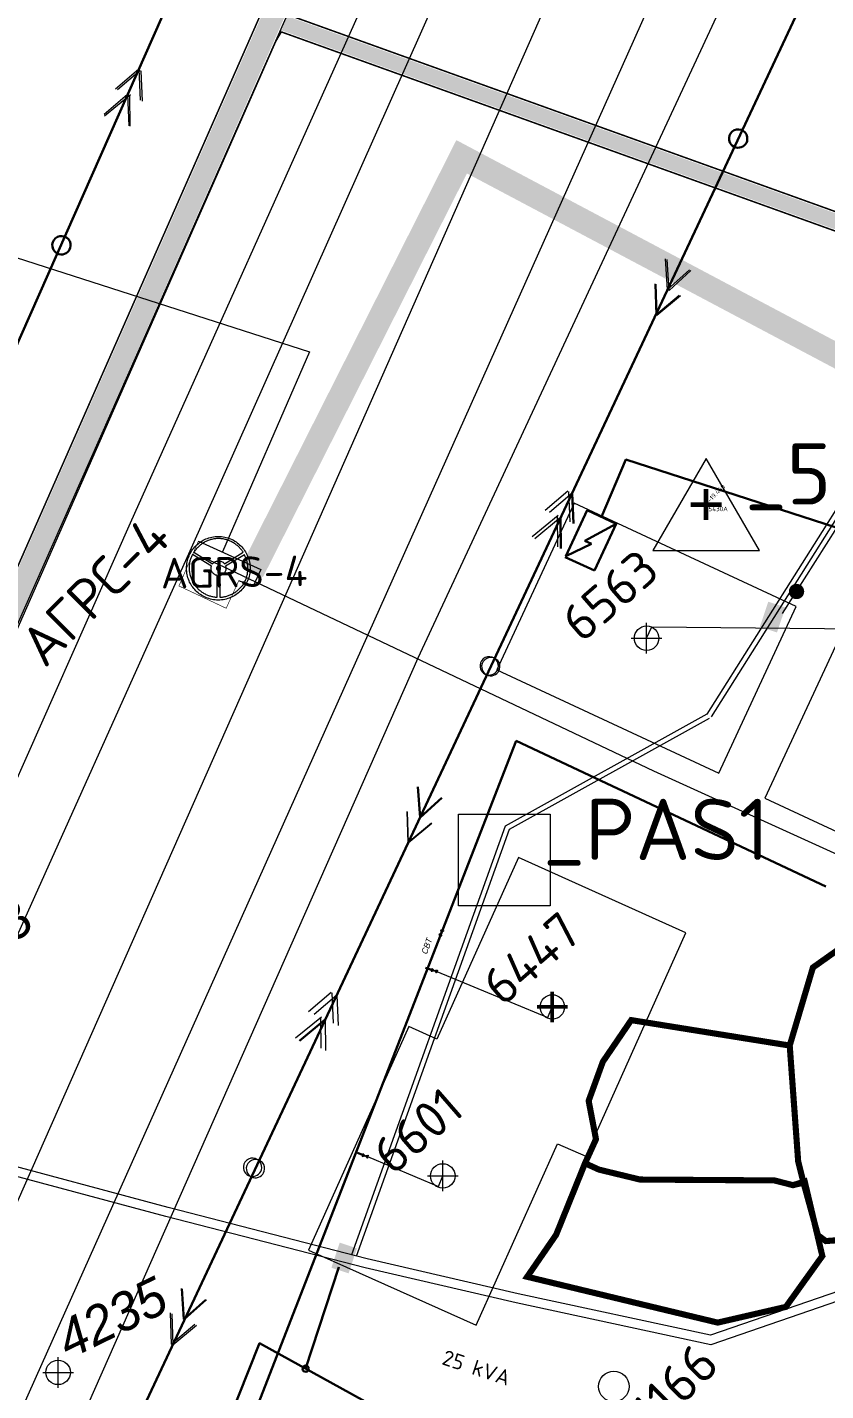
# Model space of a CAD drawing. Header units: millimetres. Extents: x 519 to 9564855, y -810 to 5021775.
# Drawn here: x 9533487.4 to 9533748.3, y 5000181.6 to 5000627.1 of the extents above; entities that cross this region are included whole.
import ezdxf
from ezdxf.enums import TextEntityAlignment as Align

# ---------------------------------------------------------------- set-up
doc = ezdxf.new("R2010")
doc.units = ezdxf.units.MM
doc.header["$LTSCALE"] = 2
doc.header["$MEASUREMENT"] = 0
doc.header["$PDMODE"] = 2
doc.header["$PDSIZE"] = 5
doc.linetypes.add('92051501$0$GROUND1', pattern=[60, 50, -10])
doc.linetypes.add('НЕПРЕРЫВНАЯ_ЛИНИЯ', pattern=[0])
for name, color, linetype in [('160 скважин на 2012 год', 7, 'Continuous'), ('164 скв. на 2011 год (измененные)', 121, 'Continuous'), ('COMPOUND', 3, 'Continuous'), ('CONTROL', 7, 'Continuous'), ('OilColl&Flowlines', 3, 'Continuous'), ('OLD WELLS(dr.bfr2000)', 24, 'Continuous'), ('PAS_CONTROL', 7, 'Continuous'), ('PPLINE_WAT', 7, 'WTR_LINE'), ('ROAD_GROUND', 9, 'Continuous'), ('STATION_ELEV', 7, 'Continuous'), ('STATION_ID', 7, 'Continuous'), ('Газопровод', 4, 'Continuous'), ('Скважины - Конфликты наземки', 92, 'Continuous'), ('Скважины 2017г', 221, 'Continuous')]:
    doc.layers.add(name, color=color, linetype=linetype)
for name, color, linetype, lineweight in [('160 скважин на 2012 год - Электрика', 192, 'Continuous', 30), ('160 скважин на2012 год.Выкидные линии', 5, 'Continuous', 30), ('KTO to TEXACO OilLine', 107, 'НЕПРЕРЫВНАЯ_ЛИНИЯ', 60), ('PPLINE_GAS', 4, 'GAS_LINE', 30), ('Нефтепровод Fiberclass', 14, 'g5_122_n', 30), ('Скважины на 2022 год', 60, 'Continuous', 13), ('ТХ_Проект. НГ', 244, 'g_122_n', 50), ('Электро', 1, 'Continuous', 30), ('Электроснаб', 1, 'Continuous', 18), ('Электроснабжене', 1, 'Continuous', 18)]:
    doc.layers.add(name, color=color, linetype=linetype, lineweight=lineweight)
doc.styles.add('92051501$0$STANDARD', font='simplex.shx')
doc.styles.add('Elect', font='isocpeur.ttf')
doc.styles.add('GeoApp', font='', dxfattribs={"height": 1})
doc.styles.add('Line_GUGK', font='')
doc.styles.get("Standard").update_dxf_attribs({"font": 'isocpeur.ttf', "width": 0.5})
doc.styles.get('GeoApp').set_extended_font_data('D431', italic=True)
doc.styles.get('Line_GUGK').set_extended_font_data('Bm431', italic=True)
doc.linetypes.add('g5_122_n', pattern='A,1,-1,1.5,-0.3,["Н",GeoApp,S=1,R=0,X=0,Y=-0.5],-1.5,1.5,-1,4,-1,4,-1,3', length=20.8)
doc.linetypes.add('g_122_n', pattern='A,2,-2,3,-0.6,["Н",Line_GUGK,S=2,R=0,X=0,Y=-1],-3,3,-2,8,-2,8,-2,6', length=41.6)
doc.linetypes.add('GAS_LINE', pattern='A,0.5,-0.2,["G",92051501$0$STANDARD,S=0.1,R=0,X=-0.1,Y=-0.05],-0.05', length=0.75)
doc.linetypes.add('WTR_LINE', pattern='A,0.5,-0.2,["W",92051501$0$STANDARD,S=0.1,R=0,X=-0.1,Y=-0.05],-0.05', length=0.75)

# ---------------------------------------------------------------- blocks, each defined once
blk = doc.blocks.new('Z')
at = {"lineweight": 9}
h = blk.add_hatch(dxfattribs=at)
h.set_pattern_fill('ANSI31', color=256, scale=0.05, style=0)
h.set_pattern_definition([(45, (13.5061613, 46.7154025), (-0.0044194174, 0.0044194174), [])])
h.paths.add_polyline_path([(-0.34, -0.18), (-0.34, 0.18), (-0.01, 0)])
h.paths.add_polyline_path([(0.01, 0), (0.34, -0.18), (0.34, 0.18)])
at = {"color": 7, "lineweight": 13, "flags": 128}
blk.add_lwpolyline([(-0.35, -0.19), (-0.35, 0.19), (0.35, -0.19), (0.35, 0.19), (-0.35, -0.19)], dxfattribs=at)

msp = doc.modelspace()

# ---------------------------------------------------------------- hatches: boundary and pattern name
at = {"layer": '160 скважин на 2012 год - Электрика', "lineweight": 0, "ltscale": 7.5}
msp.add_hatch(color=1, dxfattribs=at).paths.add_polyline_path([(9533726.81791, 5000431.25376), (9533732.42006, 5000429.36659), (9533735.1713, 5000437.53375), (9533729.56914, 5000439.42093)])
at = {"layer": 'Электро'}
msp.add_hatch(color=256, dxfattribs=at).paths.add_polyline_path([(9533586.81425, 5000221.80485), (9533592.42648, 5000219.94786), (9533595.13371, 5000228.12972), (9533589.52147, 5000229.98671)])
at = {"layer": 'Электроснаб', "linetype": 'ByBlock', "lineweight": 0}
msp.add_hatch(color=1, dxfattribs=at).paths.add_polyline_path([(9533586.81425, 5000221.80485), (9533592.42648, 5000219.94786), (9533595.13371, 5000228.12972), (9533589.52147, 5000229.98671)])
at = {"layer": 'Электроснабжене', "linetype": 'ByBlock', "lineweight": 0}
msp.add_hatch(color=1, dxfattribs=at).paths.add_polyline_path([(9533586.81425, 5000221.80485), (9533592.42648, 5000219.94786), (9533595.13371, 5000228.12972), (9533589.52147, 5000229.98671)])

# ---------------------------------------------------------------- linework, layer by layer
at = {"lineweight": 0}
for p, q in [((9533744.148, 5000319.889, -1.679), (9533755.386, 5000327.854, -2.119)), ((9533736.572, 5000294.397, -1.632), (9533744.148, 5000319.889, -1.679)), ((9533684.781, 5000302.709, -1.786), (9533675.509, 5000289.109, -1.949)), ((9533703.032, 5000300.21, -1.566), (9533684.781, 5000302.709, -1.786)), ((9533722.102, 5000297.389, -1.389), (9533703.032, 5000300.21, -1.566)), ((9533734.32, 5000294.542, -1.273), (9533722.102, 5000297.389, -1.389)), ((9533736.572, 5000294.397, -1.632), (9533734.32, 5000294.542, -1.273)), ((9533738.714, 5000274.7, -1.907), (9533736.572, 5000294.397, -1.632)), ((9533675.509, 5000289.109, -1.949), (9533670.869, 5000276.342, -2.33)), ((9533670.869, 5000276.342, -2.33), (9533673.265, 5000263.78, -2.718)), ((9533739.337, 5000256.544, -2.175), (9533738.714, 5000274.7, -1.907)), ((9533673.265, 5000263.78, -2.718), (9533669.589, 5000255.729, -2.297)), ((9533660.25, 5000232.59, -2.308), (9533668.907, 5000254.667, -2.28)), ((9533668.907, 5000254.667, -2.28), (9533669.589, 5000255.729, -2.297)), ((9533669.589, 5000255.729, -2.297), (9533672.166, 5000254.654, -3.659)), ((9533672.166, 5000254.654, -3.659), (9533674.248, 5000253.857, -3.529)), ((9533674.248, 5000253.857, -3.529), (9533687.643, 5000250.617, -3.955)), ((9533741.542, 5000249.785, -2.288), (9533739.337, 5000256.544, -2.175)), ((9533687.643, 5000250.617, -3.955), (9533703.772, 5000250.366, -3.585)), ((9533703.772, 5000250.366, -3.585), (9533719.357, 5000249.928, -3.138)), ((9533719.357, 5000249.928, -3.138), (9533731.547, 5000250.326, -2.697)), ((9533731.547, 5000250.326, -2.697), (9533737.673, 5000248.777, -3.476)), ((9533737.673, 5000248.777, -3.476), (9533741.55709, 5000249.72342, -2.28828)), ((9533745.802, 5000232.4, -2.366), (9533741.542, 5000249.785, -2.288)), ((9533650.786, 5000218.841, -3.131), (9533660.25, 5000232.59, -2.308)), ((9533745.802, 5000232.4, -2.366), (9533747.233, 5000225.632, -2.513)), ((9533748.374, 5000230.51, -2.059), (9533745.802, 5000232.4, -2.366)), ((9533747.233, 5000225.632, -2.513), (9533735.317, 5000209.011, -3.085)), ((9533672.241, 5000214.197, -2.979), (9533650.786, 5000218.841, -3.131)), ((9533692.873, 5000209.491, -3.264), (9533672.241, 5000214.197, -2.979)), ((9533713.039, 5000203.871, -2.99), (9533692.873, 5000209.491, -3.264)), ((9533735.317, 5000209.011, -3.085), (9533713.039, 5000203.871, -2.99))]:
    msp.add_line(p, q, dxfattribs=at)
at = {"color": 5, "lineweight": 0, "ltscale": 25, "const_width": 2, "elevation": -1.632}
msp.add_lwpolyline([(9533736.572, 5000294.397), (9533744.148, 5000319.889), (9533755.386, 5000327.854), (9533769.926, 5000319.611), (9533792.605, 5000313.661), (9533806.86, 5000300.092), (9533807.67, 5000283.995), (9533804.847, 5000265.239), (9533792.098, 5000249.498), (9533777.747, 5000237.546), (9533766.081, 5000231.798), (9533748.374, 5000230.51), (9533745.802, 5000232.4), (9533741.07065, 5000249.60489), (9533739.337, 5000256.544), (9533736.572, 5000294.397)], dxfattribs=at)
at = {"color": 1, "lineweight": 0, "ltscale": 25, "const_width": 2, "elevation": -2.297}
msp.add_lwpolyline([(9533669.589, 5000255.729), (9533673.265, 5000263.78), (9533670.869, 5000276.342), (9533675.509, 5000289.109), (9533684.781, 5000302.709), (9533736.572, 5000294.397), (9533739.337, 5000256.544), (9533741.07065, 5000249.60489), (9533737.673, 5000248.777), (9533731.547, 5000250.326), (9533687.643, 5000250.617), (9533674.248, 5000253.857), (9533669.68544, 5000255.94022)], dxfattribs=at)
at = {"color": 3, "lineweight": 0, "ltscale": 25, "const_width": 2, "elevation": -3.131}
msp.add_lwpolyline([(9533650.786, 5000218.841), (9533660.25, 5000232.59), (9533669.68544, 5000255.94022), (9533674.248, 5000253.857), (9533687.643, 5000250.617), (9533731.547, 5000250.326), (9533737.673, 5000248.777), (9533741.47123, 5000250.00195), (9533747.233, 5000225.632), (9533735.317, 5000209.011), (9533713.039, 5000203.871), (9533650.786, 5000218.841)], dxfattribs=at)
at = {"lineweight": 60, "ltscale": 200}
msp.add_point((9533709.23, 5000471.22), dxfattribs=at)
at = {"layer": '160 скважин на 2012 год', "color": 0, "linetype": 'ByBlock', "lineweight": 0}
msp.add_lwpolyline([(9533640.86738, 5000417.12761), (9533713.45863, 5000383.42896), (9533738.73262, 5000437.8724), (9533666.14137, 5000471.57104)], close=True, dxfattribs=at)
msp.add_circle((9533689.8, 5000427.5), 4, dxfattribs=at)
msp.add_point((9533689.8, 5000427.5), dxfattribs=at)
at = {"layer": '160 скважин на 2012 год - Электрика', "color": 1, "linetype": 'ByBlock', "lineweight": 0, "ltscale": 80}
msp.add_line((9533734.24328, 5000435.55182), (9533752.19044, 5000463.91718), dxfattribs=at)
at = {"layer": '160 скважин на 2012 год - Электрика', "color": 1, "lineweight": 0, "ltscale": 7.5, "const_width": 2.5}
msp.add_lwpolyline([(9533737.6117, 5000443.14078, 1), (9533739.98934, 5000442.36824, 1)], format="xyb", close=True, dxfattribs=at)
at = {"layer": '160 скважин на2012 год.Выкидные линии', "color": 3, "linetype": 'ByBlock', "lineweight": 0}
msp.add_lwpolyline([(9533689.8, 5000427.5), (9533691.56541, 5000431.19502), (9533917.1, 5000429)], dxfattribs=at)
at = {"layer": '164 скв. на 2011 год (измененные)', "color": 0, "linetype": 'ByBlock', "lineweight": 0, "elevation": 0.00005}
msp.add_lwpolyline([(9533621.29428, 5000296.46683), (9533612.09497, 5000300.59171), (9533579.35055, 5000227.56506), (9533634.12054, 5000203.00675), (9533660.72122, 5000262.33163)], dxfattribs=at)
at = {"layer": '164 скв. на 2011 год (измененные)', "color": 0, "linetype": 'ByBlock', "lineweight": 0}
msp.add_circle((9533623.2, 5000251.8), 4, dxfattribs=at)
msp.add_point((9533623.2, 5000251.8), dxfattribs=at)
at = {"layer": 'CONTROL', "lineweight": 0}
for p, q in [((9533709.25951, 5000486.20246), (9533691.84959, 5000456.18453)), ((9533709.25951, 5000486.20246), (9533691.84959, 5000456.18453)), ((9533726.66942, 5000456.18453), (9533709.25951, 5000486.20246)), ((9533726.66942, 5000456.18453), (9533709.25951, 5000486.20246)), ((9533691.84959, 5000456.18453), (9533726.66942, 5000456.18453)), ((9533691.84959, 5000456.18453), (9533726.66942, 5000456.18453))]:
    msp.add_line(p, q, dxfattribs=at)
at = {"layer": 'KTO to TEXACO OilLine', "lineweight": 0, "extrusion": (0, 0, -1)}
msp.add_line((9534135.36622, 5001628.52621), (9532876.39227, 4998813.45623), dxfattribs=at)
at = {"layer": 'OilColl&Flowlines', "lineweight": 0}
for p, q in [((9533621.26449, 5000318.61436, -33.0694), (9533657.55963, 5000303.596, -1.26227)), ((9533657.55963, 5000303.596, -5.25744), (9533659, 5000307)), ((9533598.6202, 5000258.09554), (9533621.75963, 5000248.396, -5.25744)), ((9533621.75963, 5000248.396, -5.25744), (9533623.2, 5000251.8))]:
    msp.add_line(p, q, dxfattribs=at)
msp.add_lwpolyline([(9533000, 4999030.09132), (9533615.18224, 5000421.08812), (9534303.88294, 5001901.26817), (9534304.3202, 5002003.60385), (9532251.82783, 5009271.49641)], dxfattribs=at)
at = {"layer": 'OLD WELLS(dr.bfr2000)', "lineweight": 0}
msp.add_circle((9533679.1, 5000183), 5, dxfattribs=at)
at = {"layer": 'PAS_CONTROL', "lineweight": 0}
for p, q in [((9533628.30834, 5000370.0353), (9533658.32026, 5000370.0353)), ((9533628.30834, 5000340.02338), (9533628.30834, 5000370.0353)), ((9533658.32026, 5000370.0353), (9533658.32026, 5000340.02338)), ((9533658.32026, 5000340.02338), (9533628.30834, 5000340.02338))]:
    msp.add_line(p, q, dxfattribs=at)
at = {"layer": 'PPLINE_GAS', "lineweight": 0, "ltscale": 40}
for p, q in [((9534212.1526, 5001965.41266), (9533540.56966, 5000455.90191)), ((9533540.56966, 5000455.90191), (9532995.24838, 4999244.58732))]:
    msp.add_line(p, q, dxfattribs=at)
at = {"layer": 'PPLINE_GAS', "lineweight": 0, "ltscale": 25}
for p, q in [((9531787.28782, 5001096.71499), (9533579.62579, 5000521.05574)), ((9533579.62579, 5000521.05574), (9533551.18307, 5000455.69555))]:
    msp.add_line(p, q, dxfattribs=at)
at = {"layer": 'PPLINE_GAS', "color": 3, "linetype": 'ByBlock', "lineweight": 0, "ltscale": 25}
for p, q in [((9533543.3276, 5000459.1776), (9533563.76, 5000449.9)), ((9533563.76, 5000449.9), (9533561.2142, 5000444.4509)), ((9533561.2142, 5000444.4509), (9533556.5326, 5000446.2637))]:
    msp.add_line(p, q, dxfattribs=at)
at = {"layer": 'PPLINE_GAS', "color": 3, "linetype": 'ByBlock', "lineweight": 0, "ltscale": 5, "const_width": 0.2}
msp.add_lwpolyline([(9533543.3276, 5000459.1776), (9533536.98678, 5000444.56817), (9533552.42249, 5000437.2766), (9533556.5326, 5000446.2637)], dxfattribs=at)
at = {"layer": 'PPLINE_GAS', "color": 3, "linetype": 'ByBlock', "lineweight": 0, "ltscale": 2, "const_width": 0.2}
msp.add_lwpolyline([(9533536.98678, 5000444.56817), (9533543.3276, 5000459.1776), (9533563.76, 5000449.9), (9533561.2142, 5000444.4509), (9533556.5326, 5000446.2637), (9533552.42249, 5000437.2766), (9533536.98678, 5000444.56817)], dxfattribs=at)
at = {"layer": 'PPLINE_GAS', "lineweight": 0}
for points in [[(9533549.84967, 5000460.73483), (9533549.84967, 5000460.73483), (9533550.3794, 5000460.72444), (9533550.89873, 5000460.6829), (9533551.41807, 5000460.61019), (9533551.92702, 5000460.5271), (9533552.42558, 5000460.40246), (9533552.91375, 5000460.26743), (9533553.40193, 5000460.10124), (9533553.86933, 5000459.91428), (9533554.32635, 5000459.70655), (9533554.77297, 5000459.47804), (9533555.20922, 5000459.22876), (9533555.63507, 5000458.9587), (9533556.04015, 5000458.66788), (9533556.43485, 5000458.35627), (9533556.80877, 5000458.03429), (9533557.1723, 5000457.69152), (9533557.51507, 5000457.32799), (9533557.84744, 5000456.95407), (9533558.15904, 5000456.55937), (9533558.44987, 5000456.15429), (9533558.71992, 5000455.72844), (9533558.96921, 5000455.29219), (9533559.19771, 5000454.84557), (9533559.41583, 5000454.38855), (9533559.6028, 5000453.91076), (9533559.76898, 5000453.43297), (9533559.90401, 5000452.93441), (9533560.01826, 5000452.43585), (9533560.11174, 5000451.9269), (9533560.18445, 5000451.40756), (9533560.226, 5000450.87784), (9533560.23638, 5000450.34812), (9533560.23638, 5000450.34812), (9533560.226, 5000449.80801), (9533560.18445, 5000449.27829), (9533560.11174, 5000448.75895), (9533560.01826, 5000448.25), (9533559.90401, 5000447.75144), (9533559.76898, 5000447.25288), (9533559.6028, 5000446.76471), (9533559.41583, 5000446.2973), (9533559.19771, 5000445.84029), (9533558.96921, 5000445.39366), (9533558.71992, 5000444.95742), (9533558.44987, 5000444.53156), (9533558.15904, 5000444.12648), (9533557.84744, 5000443.73179), (9533557.51507, 5000443.35786), (9533557.1723, 5000442.99433), (9533556.80877, 5000442.65157), (9533556.43485, 5000442.32958), (9533556.04015, 5000442.01798), (9533555.63507, 5000441.72715), (9533555.20922, 5000441.4571), (9533554.77297, 5000441.20782), (9533554.32635, 5000440.97931), (9533553.86933, 5000440.77157), (9533553.40193, 5000440.58461), (9533552.91375, 5000440.42881), (9533552.42558, 5000440.2834), (9533551.92702, 5000440.16914), (9533551.41807, 5000440.07566), (9533550.89873, 5000440.01334), (9533550.3794, 5000439.9718), (9533549.84967, 5000439.96141), (9533549.84967, 5000439.96141), (9533549.30956, 5000439.9718), (9533548.77984, 5000440.01334), (9533548.26051, 5000440.07566), (9533547.75156, 5000440.16914), (9533547.24261, 5000440.2834), (9533546.75443, 5000440.42881), (9533546.26626, 5000440.58461), (9533545.79886, 5000440.77157), (9533545.33145, 5000440.97931), (9533544.88483, 5000441.20782), (9533544.44858, 5000441.4571), (9533544.03312, 5000441.72715), (9533543.62803, 5000442.01798), (9533543.23334, 5000442.32958), (9533542.85942, 5000442.65157), (9533542.49588, 5000442.99433), (9533542.15312, 5000443.35786), (9533541.82075, 5000443.73179), (9533541.51953, 5000444.12648), (9533541.2287, 5000444.53156), (9533540.95865, 5000444.95742), (9533540.70937, 5000445.39366), (9533540.48086, 5000445.84029), (9533540.27313, 5000446.2973), (9533540.08617, 5000446.76471), (9533539.93037, 5000447.25288), (9533539.78495, 5000447.75144), (9533539.6707, 5000448.25), (9533539.57722, 5000448.75895), (9533539.5149, 5000449.27829), (9533539.47335, 5000449.80801), (9533539.46296, 5000450.34812), (9533539.46296, 5000450.34812), (9533539.47335, 5000450.87784), (9533539.5149, 5000451.40756), (9533539.57722, 5000451.9269), (9533539.6707, 5000452.43585), (9533539.78495, 5000452.93441), (9533539.93037, 5000453.43297), (9533540.08617, 5000453.91076), (9533540.27313, 5000454.38855), (9533540.48086, 5000454.84557), (9533540.70937, 5000455.29219), (9533540.95865, 5000455.72844), (9533541.2287, 5000456.15429), (9533541.51953, 5000456.55937), (9533541.82075, 5000456.95407), (9533542.15312, 5000457.32799), (9533542.49588, 5000457.69152), (9533542.85942, 5000458.03429), (9533543.23334, 5000458.35627), (9533543.62803, 5000458.66788), (9533544.03312, 5000458.9587), (9533544.44858, 5000459.22876), (9533544.88483, 5000459.47804), (9533545.33145, 5000459.70655), (9533545.79886, 5000459.91428), (9533546.26626, 5000460.10124), (9533546.75443, 5000460.26743), (9533547.24261, 5000460.40246), (9533547.75156, 5000460.5271), (9533548.26051, 5000460.61019), (9533548.77984, 5000460.6829), (9533549.30956, 5000460.72444), (9533549.84967, 5000460.73483)], [(9533547.98007, 5000451.7711), (9533547.98007, 5000451.7711), (9533548.1878, 5000452.02038), (9533548.42669, 5000452.2385), (9533548.68636, 5000452.41508), (9533548.94603, 5000452.5501), (9533549.22647, 5000452.64358), (9533549.5173, 5000452.71629), (9533549.80813, 5000452.74745), (9533550.09895, 5000452.74745), (9533550.3794, 5000452.71629), (9533550.65984, 5000452.65397), (9533550.91951, 5000452.57088), (9533551.1584, 5000452.45662), (9533551.38691, 5000452.3216), (9533551.57387, 5000452.15541), (9533551.74006, 5000451.97883), (9533551.87508, 5000451.7711), (9533557.96169, 5000455.58302), (9533557.96169, 5000455.58302), (9533557.81628, 5000455.82192), (9533557.65009, 5000456.05042), (9533557.48391, 5000456.27893), (9533557.30733, 5000456.50744), (9533557.12037, 5000456.72556), (9533556.93341, 5000456.94368), (9533556.72568, 5000457.15142), (9533556.51794, 5000457.35915), (9533556.29982, 5000457.5565), (9533556.0817, 5000457.75384), (9533555.84281, 5000457.94081), (9533555.60391, 5000458.11738), (9533555.36502, 5000458.29395), (9533555.11574, 5000458.46014), (9533554.85607, 5000458.62633), (9533554.5964, 5000458.77174), (9533554.32635, 5000458.91716), (9533554.05629, 5000459.06257), (9533553.77585, 5000459.18721), (9533553.49541, 5000459.31185), (9533553.21497, 5000459.42611), (9533552.92414, 5000459.52997), (9533552.63331, 5000459.62345), (9533552.34248, 5000459.70655), (9533552.04127, 5000459.78964), (9533551.74006, 5000459.85196), (9533551.43884, 5000459.91428), (9533551.12724, 5000459.96621), (9533550.82602, 5000459.99737), (9533550.51442, 5000460.02853), (9533550.20282, 5000460.03892), (9533549.89122, 5000460.04931), (9533549.89122, 5000460.04931), (9533549.57962, 5000460.03892), (9533549.26802, 5000460.02853), (9533548.95642, 5000459.99737), (9533548.64482, 5000459.96621), (9533548.3436, 5000459.91428), (9533548.04239, 5000459.86235), (9533547.74117, 5000459.80003), (9533547.45034, 5000459.72732), (9533547.14913, 5000459.63384), (9533546.86869, 5000459.54036), (9533546.57786, 5000459.44688), (9533546.29742, 5000459.33262), (9533546.02736, 5000459.20798), (9533545.75731, 5000459.08334), (9533545.48726, 5000458.94832), (9533545.22759, 5000458.8029), (9533544.96792, 5000458.65749), (9533544.71864, 5000458.4913), (9533544.46936, 5000458.32511), (9533544.23046, 5000458.15893), (9533544.00196, 5000457.97197), (9533543.77345, 5000457.78501), (9533543.55533, 5000457.59804), (9533543.33721, 5000457.39031), (9533543.12947, 5000457.18258), (9533542.93212, 5000456.97484), (9533542.74516, 5000456.75672), (9533542.5582, 5000456.52821), (9533542.38163, 5000456.29971), (9533542.20506, 5000456.0712), (9533542.04925, 5000455.8323), (9533541.89345, 5000455.58302), (9533547.98007, 5000451.7711)], [(9533549.44459, 5000447.95918), (9533549.44459, 5000447.95918), (9533549.2057, 5000448.04227), (9533548.97719, 5000448.13575), (9533548.74868, 5000448.26039), (9533548.54095, 5000448.39542), (9533548.3436, 5000448.55122), (9533548.16703, 5000448.71741), (9533548.00084, 5000448.90437), (9533547.86581, 5000449.10172), (9533547.74117, 5000449.30945), (9533547.6373, 5000449.52757), (9533547.5646, 5000449.75608), (9533547.51266, 5000449.99497), (9533547.49189, 5000450.24425), (9533547.50228, 5000450.49353), (9533547.54382, 5000450.74282), (9533547.61653, 5000451.00248), (9533541.41567, 5000454.8975), (9533541.41567, 5000454.8975), (9533541.28064, 5000454.64822), (9533541.156, 5000454.39894), (9533541.04174, 5000454.13927), (9533540.93788, 5000453.8796), (9533540.83401, 5000453.60955), (9533540.74053, 5000453.32911), (9533540.65744, 5000453.05905), (9533540.58473, 5000452.76822), (9533540.52241, 5000452.48778), (9533540.47047, 5000452.19695), (9533540.41854, 5000451.90613), (9533540.38738, 5000451.6153), (9533540.35622, 5000451.31408), (9533540.33545, 5000451.01287), (9533540.32506, 5000450.71166), (9533540.32506, 5000450.41044), (9533540.33545, 5000450.10923), (9533540.35622, 5000449.80801), (9533540.37699, 5000449.49641), (9533540.41854, 5000449.1952), (9533540.46009, 5000448.89398), (9533540.52241, 5000448.59277), (9533540.58473, 5000448.29155), (9533540.65744, 5000447.99034), (9533540.74053, 5000447.68912), (9533540.83401, 5000447.39829), (9533540.93788, 5000447.10747), (9533541.05213, 5000446.81664), (9533541.17677, 5000446.52581), (9533541.3118, 5000446.24537), (9533541.45721, 5000445.96493), (9533541.61301, 5000445.68449), (9533541.61301, 5000445.68449), (9533541.76881, 5000445.41443), (9533541.94539, 5000445.15477), (9533542.11157, 5000444.8951), (9533542.29854, 5000444.64582), (9533542.49588, 5000444.40692), (9533542.69323, 5000444.16803), (9533542.89058, 5000443.93952), (9533543.1087, 5000443.7214), (9533543.31643, 5000443.51366), (9533543.54494, 5000443.30593), (9533543.77345, 5000443.10858), (9533544.01234, 5000442.92162), (9533544.25124, 5000442.73466), (9533544.49013, 5000442.56847), (9533544.73941, 5000442.40229), (9533544.99908, 5000442.24649), (9533545.24836, 5000442.09069), (9533545.51842, 5000441.95566), (9533545.77808, 5000441.82063), (9533546.04814, 5000441.69599), (9533546.31819, 5000441.58174), (9533546.59863, 5000441.47787), (9533546.86869, 5000441.374), (9533547.14913, 5000441.29091), (9533547.43996, 5000441.20782), (9533547.7204, 5000441.13511), (9533548.00084, 5000441.07279), (9533548.29167, 5000441.02085), (9533548.5825, 5000440.96892), (9533548.86294, 5000440.93776), (9533549.15376, 5000440.91699), (9533549.44459, 5000440.89621), (9533549.44459, 5000447.95918)], [(9533552.23862, 5000451.00248), (9533552.23862, 5000451.00248), (9533552.30094, 5000450.73243), (9533552.3321, 5000450.46237), (9533552.3321, 5000450.20271), (9533552.31132, 5000449.95343), (9533552.26978, 5000449.70414), (9533552.20746, 5000449.46525), (9533552.11398, 5000449.24713), (9533552.01011, 5000449.03939), (9533551.87508, 5000448.84205), (9533551.7089, 5000448.65509), (9533551.53232, 5000448.49929), (9533551.33497, 5000448.34349), (9533551.11685, 5000448.21884), (9533550.87796, 5000448.11498), (9533550.61829, 5000448.0215), (9533550.33785, 5000447.95918), (9533550.33785, 5000440.89621), (9533550.33785, 5000440.89621), (9533550.61829, 5000440.9066), (9533550.89873, 5000440.92737), (9533551.17917, 5000440.95853), (9533551.45961, 5000441.00008), (9533551.74006, 5000441.05201), (9533552.0205, 5000441.10395), (9533552.30094, 5000441.17665), (9533552.58138, 5000441.24936), (9533552.86182, 5000441.33246), (9533553.14226, 5000441.42594), (9533553.4227, 5000441.5298), (9533553.69276, 5000441.63367), (9533553.96281, 5000441.75831), (9533554.23287, 5000441.88295), (9533554.50292, 5000442.01798), (9533554.76259, 5000442.16339), (9533555.02226, 5000442.30881), (9533555.28192, 5000442.47499), (9533555.5312, 5000442.64118), (9533555.78049, 5000442.81776), (9533556.01938, 5000442.99433), (9533556.25827, 5000443.19168), (9533556.48678, 5000443.38902), (9533556.71529, 5000443.59676), (9533556.93341, 5000443.80449), (9533557.14114, 5000444.033), (9533557.34888, 5000444.26151), (9533557.54623, 5000444.5004), (9533557.73319, 5000444.7393), (9533557.92015, 5000444.98858), (9533558.08634, 5000445.24825), (9533558.25252, 5000445.5183), (9533558.25252, 5000445.5183), (9533558.40832, 5000445.79874), (9533558.55374, 5000446.07918), (9533558.68876, 5000446.37001), (9533558.81341, 5000446.65045), (9533558.91727, 5000446.94128), (9533559.02114, 5000447.24249), (9533559.11462, 5000447.53332), (9533559.19771, 5000447.82415), (9533559.27042, 5000448.12536), (9533559.34313, 5000448.42658), (9533559.39506, 5000448.71741), (9533559.43661, 5000449.01862), (9533559.46777, 5000449.31984), (9533559.49893, 5000449.62105), (9533559.50931, 5000449.91188), (9533559.5197, 5000450.21309), (9533559.5197, 5000450.51431), (9533559.49893, 5000450.80514), (9533559.47815, 5000451.09596), (9533559.44699, 5000451.39718), (9533559.41583, 5000451.68801), (9533559.3639, 5000451.96845), (9533559.31197, 5000452.25928), (9533559.23926, 5000452.53972), (9533559.16655, 5000452.82016), (9533559.08346, 5000453.1006), (9533558.98998, 5000453.38104), (9533558.8965, 5000453.65109), (9533558.78224, 5000453.91076), (9533558.66799, 5000454.18082), (9533558.54335, 5000454.44048), (9533558.40832, 5000454.68977), (9533552.23862, 5000451.00248)], [(9533549.93277, 5000451.00248), (9533549.93277, 5000451.00248), (9533549.79774, 5000450.9921), (9533549.6731, 5000450.95055), (9533549.56923, 5000450.88823), (9533549.46537, 5000450.81552), (9533549.39266, 5000450.71166), (9533549.33034, 5000450.60779), (9533549.28879, 5000450.48315), (9533549.2784, 5000450.34812), (9533549.2784, 5000450.34812), (9533549.28879, 5000450.21309), (9533549.33034, 5000450.09884), (9533549.39266, 5000449.98459), (9533549.46537, 5000449.89111), (9533549.56923, 5000449.80801), (9533549.6731, 5000449.75608), (9533549.79774, 5000449.71453), (9533549.93277, 5000449.70414), (9533549.93277, 5000449.70414), (9533550.06779, 5000449.71453), (9533550.18205, 5000449.75608), (9533550.2963, 5000449.80801), (9533550.38978, 5000449.89111), (9533550.47288, 5000449.98459), (9533550.52481, 5000450.09884), (9533550.56636, 5000450.21309), (9533550.57674, 5000450.34812), (9533550.57674, 5000450.34812), (9533550.56636, 5000450.48315), (9533550.52481, 5000450.60779), (9533550.47288, 5000450.71166), (9533550.38978, 5000450.81552), (9533550.2963, 5000450.88823), (9533550.18205, 5000450.95055), (9533550.06779, 5000450.9921), (9533549.93277, 5000451.00248)]]:
    msp.add_lwpolyline(points, dxfattribs=at)
at = {"layer": 'PPLINE_GAS', "linetype": 'GAS_LINE', "lineweight": 0, "ltscale": 20}
msp.add_lwpolyline([(9533545.33715, 5000453.75701), (9533553.23418, 5000450.07662), (9533692.01801, 5000384.17052), (9535143.41549, 4999724.24078)], dxfattribs=at)
at = {"layer": 'PPLINE_WAT', "lineweight": 0}
msp.add_lwpolyline([(9533000, 5006417.04476), (9534241.35452, 5002031.92113), (9534233.93028, 5001942.30806), (9533572.35026, 5000442.91927), (9533000, 4999148.373)], dxfattribs=at)
at = {"layer": 'PPLINE_WAT', "color": 5, "lineweight": 0, "ltscale": 2}
msp.add_lwpolyline([(9533000, 4999292.00293), (9533521.20287, 5000465.19453), (9534195.31134, 5001969.65279), (9534192.94502, 5002039.13618), (9533000, 5006192.97478)], dxfattribs=at)
at = {"layer": 'ROAD_GROUND', "lineweight": 0}
for p, q in [((9533800.0423, 5000546.24822), (9533709.5, 5000402.7)), ((9533801.39559, 5000545.39464), (9533710.85329, 5000401.84642)), ((9533709.5, 5000402.7), (9533643.6, 5000366.1)), ((9533710.27685, 5000401.30125), (9533644.90313, 5000364.99354)), ((9533643.6, 5000366.1), (9533593.39043, 5000225.98315)), ((9533644.90313, 5000364.99354), (9533594.89664, 5000225.44341))]:
    msp.add_line(p, q, dxfattribs=at)
at = {"layer": 'ROAD_GROUND', "color": 8, "lineweight": 0}
for points, const_width in [([(9533298.05748, 5001160.40896), (9533436.05511, 5000918.51079), (9533546.63755, 5000760.8635), (9533575.1235, 5000647.41083), (9533410.01574, 5000272.59673)], 7), ([(9533293.87797, 5001159.66291), (9533432.67322, 5000916.36657), (9533542.93809, 5000759.17201), (9533570.91, 5000647.76667), (9533408.37507, 5000278.36012)], 0.5), ([(9533571.38322, 5000628.46165), (9533800.81319, 5000545.97104), (9534519.86736, 5000222.9772), (9534653.29417, 5000238.97633), (9535372.81973, 5000323.24102)], 5), ([(9533572.39824, 5000631.28472), (9533801.937, 5000548.755), (9534520.337, 5000226.055), (9534656.09173, 5000242.33329)], 0.5), ([(9533570.3682, 5000625.63858), (9533799.68939, 5000543.18709), (9534519.39772, 5000219.89939), (9534653.64312, 5000235.99669), (9534654.25684, 5000236.06857)], 0.5)]:
    msp.add_lwpolyline(points, dxfattribs=dict(at, const_width=const_width))
at = {"layer": 'ROAD_GROUND', "lineweight": 0}
for points in [[(9533570.11891, 5000626.1043), (9533416.07851, 5000276.00397)], [(9534035.437, 5000178.755), (9533976.937, 5000209.255), (9533905.737, 5000226.755), (9533813.037, 5000225.655), (9533777.537, 5000222.755), (9533710.637, 5000199.755), (9533647.837, 5000213.255), (9533598.537, 5000224.655), (9533533.437, 5000241.455), (9533473.337, 5000257.555), (9533416.25343, 5000275.68008)], [(9534034.04379, 5000176.09812), (9533975.87028, 5000206.4279), (9533905.39128, 5000223.75069), (9533813.17709, 5000222.65645), (9533778.15641, 5000219.79561), (9533710.82278, 5000196.64653), (9533647.16112, 5000210.33213), (9533597.82413, 5000221.74068), (9533532.66071, 5000238.55718), (9533472.49447, 5000254.67492), (9533413.01991, 5000273.55918)]]:
    msp.add_lwpolyline(points, dxfattribs=at)
at = {"layer": 'ROAD_GROUND', "lineweight": 0, "const_width": 0.5}
for points in [[(9533570.43238, 5000625.60657), (9533568.33118, 5000622.03933)], [(9533570.43507, 5000625.61453), (9533568.33387, 5000622.0473)]]:
    msp.add_lwpolyline(points, dxfattribs=at)
at = {"layer": 'Газопровод', "color": 132, "linetype": '92051501$0$GROUND1', "lineweight": 100, "const_width": 8}
msp.add_lwpolyline([(9533560.87615, 5000449.2657), (9533605.9798, 5000538.51626), (9533629.37195, 5000584.80437), (9533847.50813, 5000469.12953), (9533848.52445, 5000468.74553), (9533942.06971, 5000433.4003), (9534353.38475, 5000277.98862)], dxfattribs=at)
at = {"layer": 'Нефтепровод Fiberclass', "ltscale": 2}
msp.add_line((9533547.6215, 5000138.2978, -24.1498), (9533647.161, 5000393.9626, -24.1498), dxfattribs=at)
at = {"layer": 'Нефтепровод Fiberclass'}
msp.add_line((9533647.161, 5000393.9626, -24.1498), (9533748.3744, 5000346.3371, -24.1498), dxfattribs=at)
for points, elevation in [([(9533619.5657, 5000319.1367), (9533617.51443, 5000319.84176)], -33.0694), ([(9533597.0158, 5000258.6414), (9533595.3624, 5000259.3707)], -33.8294)]:
    msp.add_lwpolyline(points, dxfattribs=dict(at, elevation=elevation))
at = {"layer": 'Скважины - Конфликты наземки', "linetype": 'ByBlock', "lineweight": 0}
msp.add_circle((9533497.5, 5000187.6), 4, dxfattribs=at)
at = {"layer": 'Скважины - Конфликты наземки', "linetype": 'ByBlock', "lineweight": 0, "ltscale": 80}
msp.add_point((9533497.5, 5000187.6), dxfattribs=at)
at = {"layer": 'Скважины 2017г', "color": 0, "linetype": 'ByBlock', "lineweight": 0}
msp.add_lwpolyline([(9533807.99197, 5000404.14845), (9533753.66878, 5000429.62311), (9533728.39479, 5000375.17967), (9533764.69042, 5000358.33034), (9533764.71045, 5000358.36427)], dxfattribs=at)
at = {"layer": 'Скважины на 2022 год', "color": 0, "linetype": 'ByBlock', "lineweight": 0, "elevation": 0.00005}
msp.add_lwpolyline([(9533660.72122, 5000262.33163), (9533669.92054, 5000258.20675), (9533702.66496, 5000331.2334), (9533647.89497, 5000355.79171), (9533621.29428, 5000296.46683)], dxfattribs=at)
at = {"layer": 'Скважины на 2022 год', "color": 0, "linetype": 'ByBlock', "lineweight": 0}
msp.add_circle((9533659, 5000307), 4, dxfattribs=at)
at = {"layer": 'Скважины на 2022 год', "color": 0, "lineweight": 50}
msp.add_point((9533659, 5000307), dxfattribs=at)
at = {"layer": 'Электро'}
for p, q in [((9534134.41914, 5001993.0866), (9533000.18214, 4999430.22753)), ((9533523.11914, 5000171.2866), (9534296.3347, 5001820.36161)), ((9533682.99063, 5000485.85014), (9533675.10074, 5000467.13558)), ((9533973.06624, 5000392.15028, 0), (9533682.99063, 5000485.85014)), ((9533665.47336, 5000474.89246), (9533665.90746, 5000464.9707)), ((9533661.72363, 5000466.89523), (9533661.82315, 5000456.84955)), ((9533615.76424, 5000368.87539), (9533615.10101, 5000378.90253)), ((9533622.89179, 5000375.31982), (9533615.76424, 5000368.87539)), ((9533584.81219, 5000302.86241), (9533576.34632, 5000295.92232)), ((9533589.25639, 5000222.00469), (9533578.39194, 5000188.81055)), ((9533563.28906, 5000197.12319, 0), (9533473.44605, 4999971.15374, 0)), ((9533634.21957, 5000158.08298, 0), (9533563.28906, 5000197.12319, 0))]:
    msp.add_line(p, q, dxfattribs=at)
at = {"layer": 'Электро', "ltscale": 25}
for p, q in [((9533670.38614, 5000469.3795), (9533663.45199, 5000454.30165)), ((9533679.81533, 5000464.89166), (9533670.38614, 5000469.3795)), ((9533669.62647, 5000459.36053), (9533679.81533, 5000464.89166)), ((9533679.94358, 5000465.09184), (9533672.82022, 5000449.60256)), ((9533663.45199, 5000454.30165), (9533671.78448, 5000458.36808)), ((9533671.78448, 5000458.36808), (9533669.62647, 5000459.36053)), ((9533672.82022, 5000449.60256), (9533663.21476, 5000454.02002))]:
    msp.add_line(p, q, dxfattribs=at)
at = {"layer": 'Электро'}
for centre, start, end in [((9533719.73007, 5000590.76749), 355.9003889, 175.9003889), ((9533719.73007, 5000590.76749), 175.9003889, 355.9003889), ((9533498.6006, 5000555.89749), 175.9003896, 355.9003896), ((9533498.6006, 5000555.89749), 355.9003896, 175.9003896)]:
    msp.add_arc(centre, 3, start, end, dxfattribs=at)
at = {"layer": 'Электро', "ltscale": 80}
for start, end in [(162, 341.9999999), (341.9999999, 162)]:
    msp.add_arc((9533578.39194, 5000188.81055), 1, start, end, dxfattribs=at)
at = {"layer": 'Электроснаб', "color": 1, "linetype": 'ByBlock', "lineweight": 0}
for p, q in [((9534166.11914, 5001972.9866), (9533031.88214, 4999410.12753)), ((9533523.11914, 5000171.2866), (9534273.73789, 5001772.16827)), ((9533524.27078, 5000612.9969), (9533516.91409, 5000606.65784)), ((9533524.49992, 5000612.89152), (9533524.93402, 5000602.96976)), ((9533521.14406, 5000604.9904), (9533512.67819, 5000598.05032)), ((9533520.80948, 5000604.86649), (9533520.909, 5000594.82081)), ((9533697.16305, 5000541.16174), (9533696.49981, 5000551.18888)), ((9533704.2906, 5000547.60617), (9533697.16305, 5000541.16174)), ((9533692.80938, 5000543.16384), (9533693.13803, 5000533.01279)), ((9533693.13803, 5000533.01279), (9533700.8293, 5000539.47576)), ((9533682.99063, 5000485.85014), (9533675.10074, 5000467.13558)), ((9533973.06624, 5000392.15028, 0), (9533682.99063, 5000485.85014)), ((9533664.04087, 5000475.56206), (9533656.68418, 5000469.22301)), ((9533664.27001, 5000475.45669), (9533664.70411, 5000465.53493)), ((9533660.91415, 5000467.55557), (9533652.44828, 5000460.61549)), ((9533660.57957, 5000467.43166), (9533660.67909, 5000457.38597)), ((9533615.80368, 5000368.8569), (9533615.14044, 5000378.88404)), ((9533622.93122, 5000375.30133), (9533615.80368, 5000368.8569)), ((9533611.45, 5000370.859), (9533611.77866, 5000360.70795)), ((9533611.77866, 5000360.70795), (9533619.46993, 5000367.17092)), ((9533586.71916, 5000311.7216), (9533579.36248, 5000305.38255)), ((9533586.9483, 5000311.61623), (9533587.3824, 5000301.69447)), ((9533583.59245, 5000303.71511), (9533575.12657, 5000296.77503)), ((9533583.25787, 5000303.59119), (9533583.35738, 5000293.54551)), ((9533589.25639, 5000222.00469), (9533578.39194, 5000188.81055)), ((9533538.48197, 5000205.01644), (9533537.81873, 5000215.04358)), ((9533545.60951, 5000211.46087), (9533538.48197, 5000205.01644)), ((9533534.12829, 5000207.01854), (9533534.45695, 5000196.86749)), ((9533534.45695, 5000196.86749), (9533542.14822, 5000203.33046)), ((9533563.28906, 5000197.12319, 0), (9533473.44605, 4999971.15374, 0)), ((9533634.21957, 5000158.08298, 0), (9533563.28906, 5000197.12319, 0))]:
    msp.add_line(p, q, dxfattribs=at)
at = {"layer": 'Электроснаб', "color": 1, "linetype": 'ByBlock', "lineweight": 0, "ltscale": 25}
for p, q in [((9533670.38614, 5000469.3795), (9533663.45199, 5000454.30165)), ((9533679.81533, 5000464.89166), (9533670.38614, 5000469.3795)), ((9533669.62647, 5000459.36053), (9533679.81533, 5000464.89166)), ((9533679.94358, 5000465.09184), (9533672.82022, 5000449.60256)), ((9533663.45199, 5000454.30165), (9533671.78448, 5000458.36808)), ((9533671.78448, 5000458.36808), (9533669.62647, 5000459.36053)), ((9533672.82022, 5000449.60256), (9533663.21476, 5000454.02002))]:
    msp.add_line(p, q, dxfattribs=at)
at = {"layer": 'Электроснаб', "color": 1, "linetype": 'ByBlock', "lineweight": 0}
for centre, start, end in [((9533719.73007, 5000590.76749), 355.9003889, 175.9003889), ((9533719.73007, 5000590.76749), 175.9003889, 355.9003889), ((9533498.6006, 5000555.89749), 175.9003896, 355.9003896), ((9533498.6006, 5000555.89749), 355.9003896, 175.9003896), ((9533638.37069, 5000418.46265), 175.9003896, 355.9003896), ((9533638.37069, 5000418.46265), 355.9003896, 175.9003896), ((9533561.04898, 5000254.62219), 355.9003889, 175.9003889), ((9533561.04898, 5000254.62219), 175.9003889, 355.9003889)]:
    msp.add_arc(centre, 3, start, end, dxfattribs=at)
at = {"layer": 'Электроснаб', "color": 1, "linetype": 'ByBlock', "lineweight": 0, "ltscale": 80}
for start, end in [(162, 341.9999999), (341.9999999, 162)]:
    msp.add_arc((9533578.39194, 5000188.81055), 1, start, end, dxfattribs=at)
at = {"layer": 'Электроснабжене', "color": 1, "linetype": 'ByBlock', "lineweight": 0}
for p, q in [((9534101.79379, 5001919.36816), (9531486.31914, 4996009.5866)), ((9534133.49379, 5001899.26816), (9533031.88214, 4999410.12753)), ((9533523.11914, 5000171.2866), (9534273.73789, 5001772.16827)), ((9533523.84335, 5000613.46338), (9533516.27655, 5000606.94)), ((9533523.84335, 5000613.46338), (9533524.29647, 5000603.25192)), ((9533520.1649, 5000605.15176), (9533512.5981, 5000598.62838)), ((9533520.1649, 5000605.15176), (9533520.61802, 5000594.9403)), ((9533696.65687, 5000541.39908), (9533695.99363, 5000551.42622)), ((9533703.78441, 5000547.84351), (9533696.65687, 5000541.39908)), ((9533692.47055, 5000543.32271), (9533692.79921, 5000533.17166)), ((9533692.79921, 5000533.17166), (9533700.49048, 5000539.63462)), ((9533682.99063, 5000485.85014), (9533675.10074, 5000467.13558)), ((9533973.06624, 5000392.15028, 0), (9533682.99063, 5000485.85014)), ((9533665.47256, 5000474.89077), (9533658.11588, 5000468.55172)), ((9533665.47336, 5000474.89246), (9533665.90746, 5000464.9707)), ((9533661.72363, 5000466.89523), (9533653.25776, 5000459.95515)), ((9533611.57793, 5000370.79902), (9533611.90659, 5000360.64797)), ((9533611.90659, 5000360.64797), (9533619.59786, 5000367.11093)), ((9533588.56112, 5000310.85794), (9533581.20444, 5000304.51889)), ((9533588.56192, 5000310.85964), (9533588.99602, 5000300.93787)), ((9533584.81219, 5000302.86241), (9533584.91171, 5000292.81673)), ((9533589.25639, 5000222.00469), (9533578.39194, 5000188.81055)), ((9533538.85281, 5000204.84256), (9533538.18957, 5000214.8697)), ((9533545.98035, 5000211.28699), (9533538.85281, 5000204.84256)), ((9533534.66649, 5000206.76619), (9533534.99515, 5000196.61514)), ((9533534.99515, 5000196.61514), (9533542.68642, 5000203.07811)), ((9533563.28906, 5000197.12319, 0), (9533473.44605, 4999971.15374, 0)), ((9533634.21957, 5000158.08298, 0), (9533563.28906, 5000197.12319, 0))]:
    msp.add_line(p, q, dxfattribs=at)
at = {"layer": 'Электроснабжене', "color": 1, "linetype": 'ByBlock', "lineweight": 0, "ltscale": 25}
for p, q in [((9533670.38614, 5000469.3795), (9533663.45199, 5000454.30165)), ((9533679.81533, 5000464.89166), (9533670.38614, 5000469.3795)), ((9533669.62647, 5000459.36053), (9533679.81533, 5000464.89166)), ((9533679.94358, 5000465.09184), (9533672.82022, 5000449.60256)), ((9533663.45199, 5000454.30165), (9533671.78448, 5000458.36808)), ((9533671.78448, 5000458.36808), (9533669.62647, 5000459.36053)), ((9533672.82022, 5000449.60256), (9533663.21476, 5000454.02002))]:
    msp.add_line(p, q, dxfattribs=at)
at = {"layer": 'Электроснабжене', "color": 1, "linetype": 'ByBlock', "lineweight": 0}
for centre, start, end in [((9533719.73007, 5000590.76749), 355.9003889, 175.9003889), ((9533719.73007, 5000590.76749), 175.9003889, 355.9003889), ((9533498.6006, 5000555.89749), 175.9003896, 355.9003896), ((9533498.6006, 5000555.89749), 355.9003896, 175.9003896), ((9533638.89858, 5000418.21513), 175.9003896, 355.9003896), ((9533638.89858, 5000418.21513), 355.9003896, 175.9003896), ((9533561.98714, 5000254.18231), 175.9003889, 355.9003889), ((9533561.98714, 5000254.18231), 355.9003889, 175.9003889)]:
    msp.add_arc(centre, 3, start, end, dxfattribs=at)
at = {"layer": 'Электроснабжене', "color": 1, "linetype": 'ByBlock', "lineweight": 0, "ltscale": 80}
for start, end in [(162, 341.9999999), (341.9999999, 162)]:
    msp.add_arc((9533578.39194, 5000188.81055), 1, start, end, dxfattribs=at)

# ---------------------------------------------------------------- block references
at = {"layer": 'ТХ_Проект. НГ', "ltscale": 0.3, "xscale": 2.571222249723857, "yscale": 2.571222249723857, "zscale": 2.571222249723857}
for p, rotation in [((9533622.73964, 5000331.23694, -24.1498), 249.007114468691), ((9533620.41714, 5000318.88199, -33.0694), 162.4714601099525), ((9533597.83606, 5000258.36283), 162.4714601099525)]:
    msp.add_blockref('Z', p, dxfattribs=dict(at, rotation=rotation))

# ---------------------------------------------------------------- texts
at = {"layer": '160 скважин на 2012 год', "color": 0, "linetype": 'ByBlock', "lineweight": 0, "style": 'Elect'}
msp.add_text('6563', height=12, rotation=41, dxfattribs=at).set_placement((9533668.69015, 5000425.61449))
at = {"layer": '164 скв. на 2011 год (измененные)', "color": 0, "linetype": 'ByBlock', "lineweight": 0, "style": 'Elect'}
msp.add_text('6601', height=12, rotation=41, dxfattribs=at).set_placement((9533607.01951, 5000251.64048))
at = {"layer": 'COMPOUND', "color": 1, "lineweight": 0, "style": 'Elect'}
msp.add_text('AGRS-4', height=10, rotation=0.9900204, dxfattribs=at).set_placement((9533531.10672, 5000443.71517, -0.00005))
at = {"layer": 'CONTROL', "color": 251, "lineweight": 0, "style": 'Elect'}
msp.add_text(' _5430', height=20, rotation=0, dxfattribs=at).set_placement((9533709.25951, 5000471.19349))
at = {"layer": 'OLD WELLS(dr.bfr2000)', "lineweight": 0, "style": 'Elect'}
msp.add_text(' _1166', height=12.5, rotation=44.9999999, dxfattribs=at).set_placement((9533680.99067, 5000156.09143))
at = {"layer": 'PAS_CONTROL', "lineweight": 0, "style": 'Elect'}
msp.add_text(' _PAS1', height=20, rotation=0, dxfattribs=at).set_placement((9533643.3143, 5000355.02934))
at = {"layer": 'STATION_ELEV', "lineweight": 0}
msp.add_text('  -19.460', height=1.5, rotation=45, dxfattribs=at).set_placement((9533708.94323, 5000470.21648))
at = {"layer": 'STATION_ID', "lineweight": 0}
msp.add_text('  5430A', height=1.5, dxfattribs=at).set_placement((9533707.93938, 5000468.99807))
at = {"layer": 'Нефтепровод Fiberclass', "linetype": 'ByBlock', "lineweight": 0, "style": 'GeoApp'}
msp.add_text('СВТ', height=2, rotation=69.8814034, dxfattribs=at).set_placement((9533617.98676, 5000326.94557, -34.7587), align=Align.MIDDLE_CENTER)
at = {"layer": 'Скважины - Конфликты наземки', "lineweight": 35, "style": 'GeoApp'}
for s, rotation, p in [('8173', 38.8332141, (9533461.49117, 5000310.12907)), ('4235', 26.0318371, (9533501.02642, 5000191.75964))]:
    msp.add_text(s, height=12.5, rotation=rotation, dxfattribs=at).set_placement(p)
at = {"layer": 'Скважины на 2022 год', "color": 0, "linetype": 'ByBlock', "lineweight": 0, "style": 'Elect'}
msp.add_text('6447', height=12, rotation=41, dxfattribs=at).set_placement((9533642.81951, 5000306.84048))
at = {"layer": 'Электро', "style": 'Elect'}
msp.add_text('АГРС-4', height=13.005167, rotation=44.9979076, dxfattribs=at).set_placement((9533493.10814, 5000417.39879, -0.00005))
at = {"layer": 'Электро'}
msp.add_text('25 kVA', height=5, rotation=341.691556, dxfattribs=at).set_placement((9533622.57134, 5000190.34968, -0.00006))
at = {"layer": 'Электроснаб', "color": 1, "linetype": 'ByBlock', "lineweight": 0, "style": 'Elect'}
msp.add_text('АГРС-4', height=13.005167, rotation=44.9979076, dxfattribs=at).set_placement((9533493.10814, 5000417.39879, -0.00005))
at = {"layer": 'Электроснаб', "color": 1, "linetype": 'ByBlock', "lineweight": 0}
msp.add_text('25 kVA', height=5, rotation=341.691556, dxfattribs=at).set_placement((9533622.57134, 5000190.34968, -0.00006))
at = {"layer": 'Электроснабжене', "color": 1, "linetype": 'ByBlock', "lineweight": 0}
msp.add_text('25 kVA', height=5, rotation=341.691556, dxfattribs=at).set_placement((9533622.57134, 5000190.34968, -0.00006))

doc.saveas('drawing.dxf')
